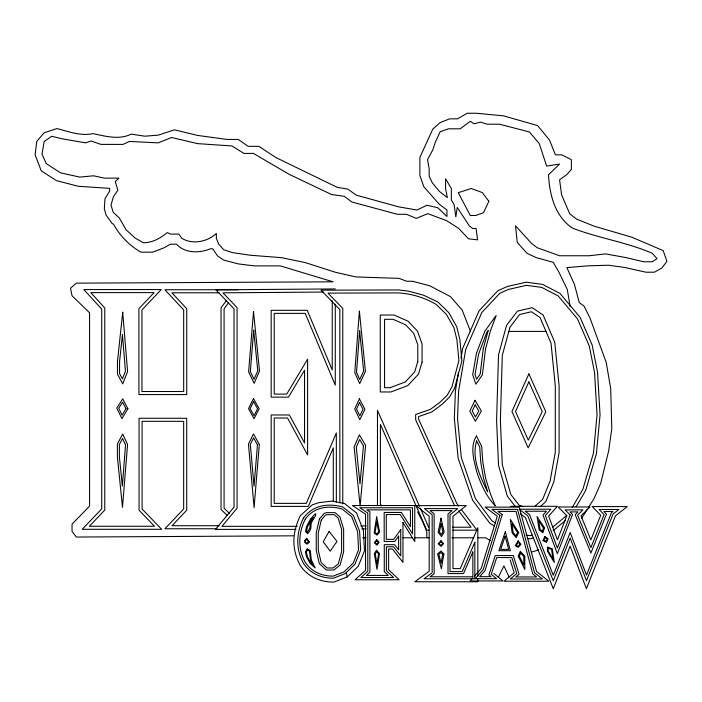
<?xml version="1.0" encoding="UTF-8"?>
<svg xmlns="http://www.w3.org/2000/svg" width="702" height="702" viewBox="0 0 702 702"><rect width="100%" height="100%" fill="white"/><g stroke="black" fill="none" stroke-linecap="round" stroke-linejoin="round"><path stroke-width="1.05" d="M458.476 372.876L455.414 390.838L454.334 418.489L458.143 458.187L472.621 500.21L489.759 523.183L494.296 525.921M460.995 358.081L462.609 348.569L479.08 310.793L497.858 290.725L507.485 286.434L526.237 282.195L542.549 284.389L560.012 293.418L580.063 317.26L592.146 345.024L597.534 372.086L600.052 414.847L596.419 453.641L585.696 490.4L576.088 506.897M305.581 531.625L306.449 526.693L310.486 519.129L314.935 514.057L315.882 513.864L315.435 515.786L311.179 523.078L310.819 528.316L309.635 531.203L307.546 533.678L305.581 531.625L306.642 531.309L307.397 527.018L311.302 519.699L313.417 517.286L310.205 522.779L309.845 528.088L307.502 532.204L307.546 533.678M498.367 577.228L503.922 565.847L509.09 577.018M572.2 507.581L582.923 489.171L593.462 453.062L597.042 414.794L594.55 372.481L589.268 345.954L577.5 318.91L558.143 295.893L541.707 287.39L526.474 285.345L508.564 289.391L499.789 293.304L481.809 312.522L465.707 349.464L458.608 391.163L457.537 418.401L461.293 457.52L475.5 498.745L491.979 520.84L495.577 523.016M305.388 551.833L307.239 548.894L310.275 550.622L311.319 559.836L315.189 567.971L310.214 563.513L306.677 557.169L305.388 551.833L306.274 551.983L307.458 556.87L310.872 562.986L312.662 564.592L310.512 560.073L309.503 551.131L307.52 550.008L307.239 548.894M306.274 551.983L307.52 550.008M581.66 518.251L587.513 508.976M588.688 507.125L593.953 498.78L600.71 483.38L608.634 451.017L611.775 428.887L610.731 388.794L606.221 362.416L589.978 317.953L584.073 306.16L579.282 302.553L574.438 284.398L566.865 267.594L588.109 265.83L608.704 265.233L624.657 267.462L646.007 272.218L654.378 272.218L661.828 268.076L666.9 261.372L663.197 250.623L631.756 237.179L593.953 226.105L576.772 219.191L569.743 213.829L561.582 194.779L559.573 179.791L566.742 174.666L571.375 169.384L571.375 159.661L561.784 154.835L555.396 154.835L549.561 140.154L537.565 125.544L503.545 115.856L476.781 113.259L467.111 113.259L457.572 118.84L449.596 118.84L440.119 122.587L432.792 129.133L419.884 157.397L419.884 175.439L423.78 186.714L439.206 204.168L446.937 209.968L446.937 216.444L437.785 207.739L426.939 205.238L416.988 210.038L398.745 206.871L356.309 195.174L347.832 189.11L337.048 187.285L275.912 157.555L258.819 146.341L248.157 146.341L238.241 139.435L226.948 139.435L197.578 135.416L174.482 129.826L158.231 135.135L144.849 136.197L131.151 134.126C119.287 140.163 105.335 136.206 92.962 133.617C80.809 136.346 68.603 131.52 56.941 128.571L44.077 132.801L36.82 141.348L35.1 154.659L41.199 170.797L56.458 180.642L78.396 186.293L109.635 188.364L109.635 191.163L104.984 198.727L104.317 208.819L106.125 215.154L112.188 223.587L113.531 224.149C119.875 235.784 129.431 245.665 141.023 252.167L152.588 252.167L164.321 247.692L170.235 244.199L176.553 244.199C184.74 253.492 199.798 253.308 210.363 248.789L212.697 248.789L217.523 255.87L223.631 260.082L238.496 263.934L254.449 265.882L280.282 265.882L333.081 281.818L76.29 283.152L70.498 288.232L72.025 295.735L89.549 312.776L89.549 506.098L72.043 524.201L72.043 531.335L76.272 537.048L293.339 535.819M226.623 300.28L221.033 307.774L221.033 509.433L227.079 515.347M228.606 302.729L224.078 308.783L224.078 508.151L229.536 513.495M472.894 577.851L470.121 580.94L502.886 580.94L493.848 573.516M474.271 576.307L481.195 568.585L497.306 516.207L485.1 507.134L519.243 507.134L536.539 571.481L548.806 581.221L504.01 581.221L514.171 572.806L510.152 559.801M347.183 576.947L358.231 566.33L364.496 550.754L363.364 530.379L356.546 513.057L344.533 503.492L331.809 501.105L318.568 502.711L312.32 504.852L300.324 515.663C292.225 532.309 291.365 548.859 300.158 565.356C307.669 576.781 320.498 582.239 333.898 582.09L347.183 576.947L346.288 572.525M535.196 506.063L542.672 499.341L550.14 480.905L555.308 452.176L555.308 386.065L551.035 343.225L540.04 317.506L531.414 311.749L519.594 314.54L510.003 327.123L502.307 355.317L500.386 420.428L502.299 464.689L510.793 494.454L519.243 505.37L523.139 506.607M540.277 506.598L545.866 501.579L553.808 481.967L559.108 452.509L559.108 385.872L554.755 342.269L543.085 314.97L532.151 307.678L517.392 311.153L506.537 325.412L498.525 354.756L496.586 420.454L498.525 465.303L507.344 496.2L515.04 506.142M552.606 527.246L566.777 515.417M553.158 530.738L565.724 520.252M531.449 552.176L538.75 549.815M532.283 535.108L530.264 535.652L526.096 535.205M533.476 537.969L530.414 538.803L527.255 538.46M335.275 288.926L215.944 289.838L234.029 308.871L234.029 507.09L215.461 529.387L296.042 529.387M323.499 292.058L222.982 292.831L237.074 307.66L237.074 508.195L221.955 526.342L297.271 526.342M238.303 289.742L164.909 289.742L183.678 309.924L183.678 391.523L141.944 391.523L141.944 309.924L161.214 289.566L83.88 289.566L101.72 309.17L101.72 508.853L82.222 529.308L161.644 529.308L142.094 509.003L142.094 421.323L183.661 421.323L183.661 509.003L164.909 528.764L216.936 528.764M219.059 292.787L171.911 292.787L186.723 308.722L186.723 394.568L138.899 394.568L138.899 308.704L154.133 292.611L90.777 292.611L104.773 307.994L104.773 510.073L89.338 526.263L154.484 526.263L139.049 510.24L139.049 418.278L186.714 418.278L186.714 510.222L172.008 525.719L219.05 525.719M508.774 331.414L545.963 331.414M510.442 506.309L557.344 506.309L548.666 516.128L557.449 539.829L566.795 515.689L558.204 506.976L589.952 506.976L581.037 515.856L590.856 539.891L600.719 515.277L592.269 506.581L627.246 506.581L615.47 515.847L586.407 588.671L570.121 546.121L553.273 588.741L525.412 517.611L520.428 513.846M360.802 525.877L366.198 525.877M452.571 527.228L471.051 527.228L458.704 510.854M361.784 528.817L366.119 528.817M428.922 530.168L426.737 530.168L380.414 424.394L380.414 504.097L381.607 505.931M452.939 530.168L476.956 530.168L461.284 509.371M362.802 537.793L366.058 537.793M402.93 537.793L412.688 537.793M414.856 537.793L428.966 537.793M451.895 537.793L473.736 537.793M478.106 537.793L485.749 537.793L490.286 540.645M306.642 531.309L307.502 532.204M458.669 505.905L456.712 503.308L418.62 419.147L418.62 416.584L431.774 411.995L441.979 404.413L449.526 397.051L454.685 388.039L461.907 360.758L459.81 339.224L456.721 326.684L448.771 312.592L437.82 301.939L423.464 295.165L408.248 291.093L398.324 289.952L321.033 290.18L339.838 309.608L339.838 502.948M417.664 511.951L422.955 522.235L426.781 531.712L426.781 537.793M454.159 504.817L415.672 419.787L415.672 414.496L430.379 409.363L440.066 402.167L447.183 395.235L451.939 386.916L458.924 360.512L456.897 339.715L453.957 327.781L446.411 314.408L436.117 304.387A84.749 84.749 0 0 0 398.157 292.901L327.957 293.103L342.778 308.424L342.778 503.869M419.471 506.247L377.474 410.337L377.474 504.966M420.349 508.239L428.659 527.228M470.489 331.414L462.17 310.03L450.403 296.577L429.896 285.872L412.627 281.256L406.669 281.256L399.078 278.361L356.002 276.957L335.854 272.402L305.273 262.601L281.599 257.678L249.851 255.195L232.406 252.597L223.657 249.728L218.585 243.98L216.356 238.373L216.356 233.424C207.362 241.865 192.752 244.858 181.879 238.373L178.799 234.108L170.753 234.108L167.269 232.608C160.626 238.118 152.167 242.927 143.348 242.716L135.135 238.057L126.114 229.808L119.27 217.901L113.259 212.373L110.986 205.098L113.443 196.709L117.822 190.233L115.268 181.467L118.936 178.141L104.475 178.141L93.541 175.798L79.826 177.097L60.556 172.85L46.227 163.592L42.023 154.159L44.103 141.602L51.658 136.276L62.136 138.777L85.574 142.875L91.067 140.997L100.939 144.393L123.069 144.393L129.414 141.427L158.24 142.875L171.586 137.495L197.569 143.62L231.958 145.963L243.91 153.413L253.431 153.413L288.926 174.193L331.493 194.498L344.357 196.341L351.904 202.009L397.393 214.294L406.484 214.294L416.304 218.392L427.772 213.627L446.472 220.612L458.66 228.334L468.462 238.777L477.606 239.856L476.053 228.51L472.692 228.51L469.34 225.886L457.239 207.415L455.835 216.944L454.089 204.572L451.333 199.956L451.333 188.505L445.577 178.782L445.577 188.724L447.358 197.595L439.478 191.479L432.3 182.801L429.194 176.316L429.194 169.156L427.571 159.538L432.862 149.737L435.328 142.199L440.207 131.669L448.596 128.808L460.24 128.808L470.349 121.27L474.043 123.815L480.44 122.122L487.372 124.21L499.578 124.21L529.457 131.985L539.276 143.638L546.647 166.102L559.564 164.04L548.49 174.798C549.596 194.726 554.896 216.234 572.376 228.08C598.499 238.171 626.395 242.137 652.184 253.229L657.037 258.643L652.29 261.767L643.585 261.767L625.965 257.581L605.519 253.896L589.145 255.756L559.582 255.756L537.328 247.78L531.73 243.576L515.531 225.833L517.234 242.383L527.062 253.369L536.152 257.581L553.185 262.32L559.046 272.376L567.26 289.417L570.191 306.651M477.825 576.36L477.825 527.728L460.258 568.611L452.983 568.611L452.983 516.295L466.268 505.615L416.005 505.615L429.176 516.268L429.176 571.244L414.891 581.756L477.825 581.756L477.825 578.518M336.337 502L336.337 432.994L306.309 503.369L274.21 503.369L274.21 418.015L287.557 418.015L307.599 454.975L307.599 359.196L286.741 394.103L274.21 394.103L274.21 313.373L305.203 313.373L335.275 385.135L335.275 304.229M333.292 501.281L333.292 447.885L308.318 506.405L271.174 506.405L271.174 414.97L289.364 414.97L304.554 442.98L304.554 370.226L288.461 397.148L271.174 397.148L271.174 310.328L307.23 310.328L332.239 369.998L332.239 300.658M125.544 444.971L122.35 486.144L119.375 456.695L119.375 444.506L122.578 438.496L125.544 444.971M127.562 444.585L122.49 507.344L117.383 456.8L117.383 444.006L122.718 434.012L127.562 444.585M359.38 311.17L354.782 372.665L359.67 383.582L365.426 371.411L359.38 311.17M359.635 330.914L356.528 372.358L359.714 379.457L363.662 371.104L359.635 330.914M253.501 311.539L248.613 371.937L254.142 383.345L259.503 371.042L253.501 311.539M253.685 330.168L250.333 371.621L254.054 379.308L257.783 370.77L253.685 330.168M257.458 444.822L254.019 486.258L250.324 444.454L253.589 437.908L257.458 444.822M259.319 444.419L254.08 507.643L248.455 444.094L253.501 433.994L259.319 444.419M363.443 445.893L360.003 483.915L356.3 447.297L359.67 439.478L363.443 445.893M365.602 445.41L360.117 506.037L354.141 446.963L359.38 434.819L365.602 445.41M122.718 312.232L117.462 361.583L117.462 374.131L122.701 383.871L127.58 371.577L122.718 312.232M122.446 334.6L119.559 361.688L119.559 373.604L122.411 378.904L125.447 371.261L122.446 334.6M483.274 348.587L480.194 374.052L476.597 379.194L475.026 374.526L478.659 353.922L486.811 332.353L488.215 330.405L483.274 348.587M485.512 349.026L482.379 374.886L475.877 384.169L472.692 374.701L476.456 353.317L484.792 331.274L496.156 315.47L490.479 330.739L485.512 349.026M378.571 553.904L376.965 564.031L375.254 553.922L376.641 551.64L378.571 553.904M379.492 553.641L376.992 569.392L374.341 553.746L376.518 550.175L379.492 553.641M376.667 516.988L374.113 532.932L377 535.143L379.633 532.107L376.667 516.988M376.755 521.919L375.052 532.564L376.877 533.968L378.703 531.853L376.755 521.919M442.646 554.317L441.154 563.215L438.855 554.282L440.926 552.553L442.646 554.317M443.883 553.939L441.4 568.769L437.557 553.86L441.014 550.982L443.883 553.939M441.014 518.225L438.136 532.344L441.505 536.565L444.164 532.125L441.014 518.225M441.075 523.824L439.399 532.037L441.365 534.503L442.909 531.932L441.075 523.824M319.392 519.068L316.233 532.923L316.233 550.263L319.27 563.53L326.298 570.006L333.88 570.006L340.137 565.066L343.638 551.781L343.638 529.194L339.979 517.023L335.152 512.644L326.351 512.644L324.078 513.531L319.392 519.068M321.262 520.006L318.269 533.16L318.269 550.026L321.112 562.46L327.097 567.971L333.169 567.971L338.346 563.89L341.602 551.518L341.602 529.501L338.188 518.146L334.371 514.68L326.737 514.68L325.298 515.233L321.262 520.006M417.787 361.469L414.698 371.902L405.317 381.941L390.145 387.679L384.564 387.679L384.564 319.34L393.05 319.305L405.572 324.763L413.689 333.345L417.787 344.682L417.787 361.469M422.077 362.092L418.524 374.087L407.774 385.6L390.935 391.97L380.273 391.97L380.273 315.066L393.936 315.014L408.081 321.183L417.418 331.046L422.077 343.927L422.077 362.092M499.929 515.347L483.195 569.717L475.166 578.685L496.604 578.685L491.233 574.28L496.735 557.555L511.811 557.555L516.769 573.587L510.257 578.966L542.348 578.966L534.555 572.788L517.523 509.38L491.9 509.38L499.929 515.347M502.263 514.584L484.985 570.735L479.659 576.675L490.988 576.675L488.89 574.956L495.279 555.545L513.294 555.545L519.085 574.271L515.838 576.956L536.591 576.956L532.792 573.946L515.979 511.389L497.972 511.389L502.263 514.584M303.615 517.822C296.244 532.204 295.481 548.982 303.448 563.302C310.117 573.464 321.498 578.334 333.424 578.185L345.094 573.666L354.993 564.145L360.644 550.122L359.591 531.203L353.369 515.408L342.901 507.063C328.264 502.948 313.171 504.957 303.615 517.822M305.361 518.971C298.359 532.642 297.622 548.595 305.195 562.205C311.425 571.691 322.025 576.263 333.169 576.114L343.98 571.928L353.281 562.986L358.59 549.78L357.59 531.642L351.684 516.654L342.032 508.968C328.589 505.133 314.066 506.984 305.361 518.971M505.326 531.721L498.85 550.701L510.372 550.701L505.326 531.721M505.168 536.249L500.684 549.385L508.66 549.385L505.168 536.249M543.497 528.018L542.392 531.256L540.092 529.457L538.68 520.717L543.497 528.018M544.541 527.886L542.857 532.818L539.215 529.966L537.048 516.523L544.541 527.886M570.173 514.987L557.388 548.008L545.349 515.505L550.912 509.204L519.094 509.204L527.816 515.794L553.281 580.817L570.164 538.118L586.46 580.703L613.065 514.048L618.874 509.485L599.131 509.485L604.115 514.61L590.873 547.621L577.623 515.171L582.941 509.871L565.136 509.871L570.173 514.987M572.542 514.496L557.344 553.738L543.023 515.075L546.41 511.231L525.149 511.231L529.501 514.522L553.29 575.28L570.191 532.528L586.503 575.131L611.389 512.793L613.004 511.512L603.931 511.512L606.484 514.136L590.891 553.036L575.236 514.689L578.027 511.898L569.98 511.898L572.542 514.496M476.412 435.951C469.822 446.972 473.824 459.81 476.623 471.332C480.677 483.845 486.117 496.209 495.27 505.87L490.365 493.708L485.547 477.887L482.792 461.942L481.721 446.498L476.412 435.951M476.649 440.953C471.411 457.95 479.992 476.597 487.644 491.742L483.564 478.36L480.773 462.179L479.72 447.051L476.649 440.953M474.842 542.251L462.232 571.595L449.991 571.595L449.991 514.864L457.774 508.608L424.456 508.608L432.16 514.838L432.16 572.753L423.99 578.773L474.842 578.773L474.842 542.251M472.85 551.904L463.539 573.578L448.008 573.578L448.008 513.917L452.141 510.591L430.072 510.591L434.143 513.89L434.143 573.762L430.036 576.781L472.85 576.781L472.85 551.904M528.878 373.876L511.951 411.539L528.158 447.885L545.831 411.741L528.878 373.876M528.869 381.844L515.522 411.547L528.299 440.18L542.234 411.679L528.869 381.844M359.38 398.815L354.712 409.047L359.793 419.708L364.908 409.24L359.38 398.815M359.494 402.597L356.555 409.038L359.81 415.865L363.031 409.275L359.494 402.597M488.846 201.255L483.52 212.688L475.816 215.496L470.279 215.496L458.266 192.69L471.182 188.496L482.265 192.55L488.846 201.255M517.576 532.581L516.023 535.907L513.118 532.511L511.907 523.718L517.576 532.581M518.69 532.511L516.268 537.697L512.188 532.932L510.328 519.436L518.69 532.511M520.322 551.456L518.173 556.019L524.806 569.471L524.806 556.019L520.322 551.456M520.63 553.246L519.322 556.002L523.771 565.013L523.771 556.44L520.63 553.246M475.008 400.307L469.813 411.082L475.403 421.297L481.335 410.995L475.008 400.307M475.201 404.843L472.227 411.021L475.456 416.918L478.852 411.012L475.201 404.843M544.84 536.53L542.857 540.566L546.437 542.33L548.174 538.785L544.84 536.53M545.147 537.688L543.91 540.215L546.077 541.277L547.165 539.048L545.147 537.688M253.501 398.631L248.526 408.625L254.089 418.725L259.17 408.687L253.501 398.631M253.58 401.649L250.123 408.599L254.036 415.698L257.573 408.722L253.58 401.649M329.115 531.396L323.218 541.76L330.186 551.193L336.978 541.453L329.115 531.396M125.983 408.696L122.087 415.163L118.708 408.187L122.569 402.193L125.983 408.696M127.896 408.757L121.92 418.664L116.795 408.073L122.718 398.876L127.896 408.757M518.173 540.856L515.286 545.612L518.173 547.367L520.919 544.375L518.173 540.856M518.243 542.163L516.303 545.366L518.032 546.419L519.945 544.34L518.243 542.163M402.974 522.56L414.777 541.514L414.777 505.519L352.457 505.519L365.549 514.206L365.549 570.357L355.063 579.764L399.096 579.764L388.61 569.77L388.61 549.034L392.471 549.034L402.974 562.372L402.974 522.56M400.737 529.545L393.743 539.338L386.275 539.338L386.275 514.548L400.21 514.548L412.539 533.853L412.539 507.757L359.872 507.757L367.787 513.013L367.787 571.358L360.907 577.527L393.506 577.527L386.372 570.726L386.372 546.797L393.559 546.797L400.737 555.914L400.737 529.545M398.639 536.1L394.822 541.444L384.178 541.444L384.178 512.451L401.368 512.451L410.433 526.649L410.433 509.854L366.839 509.854L369.884 511.881L369.884 572.297L366.4 575.429L388.259 575.429L384.266 571.621L384.266 544.699L394.577 544.699L398.639 549.85L398.639 536.1M376.667 539.592L374.341 542.725L376.877 545.147L379.106 542.383L376.667 539.592M376.711 540.619L375.201 542.655L376.816 544.199L378.264 542.4L376.711 540.619M308.529 541.821L306.713 543.243L305.396 542.014L305.212 540.891L306.66 539.338L308.529 541.821M309.38 541.847L307.599 543.901L306.449 543.901L304.773 542.348L304.51 540.672L306.713 538.302L309.38 541.847M441.014 540.733L438.197 543.717L441.014 546.367L443.497 543.717L441.014 540.733M440.988 541.611L439.022 543.69L440.988 545.542L442.725 543.699L440.988 541.611M552.281 549.008L547.463 546.955L547.463 551.298L554.326 562.513L552.281 549.008M551.596 549.534L548.218 548.095L548.218 551.088L553.027 558.941L551.596 549.534"/></g></svg>
